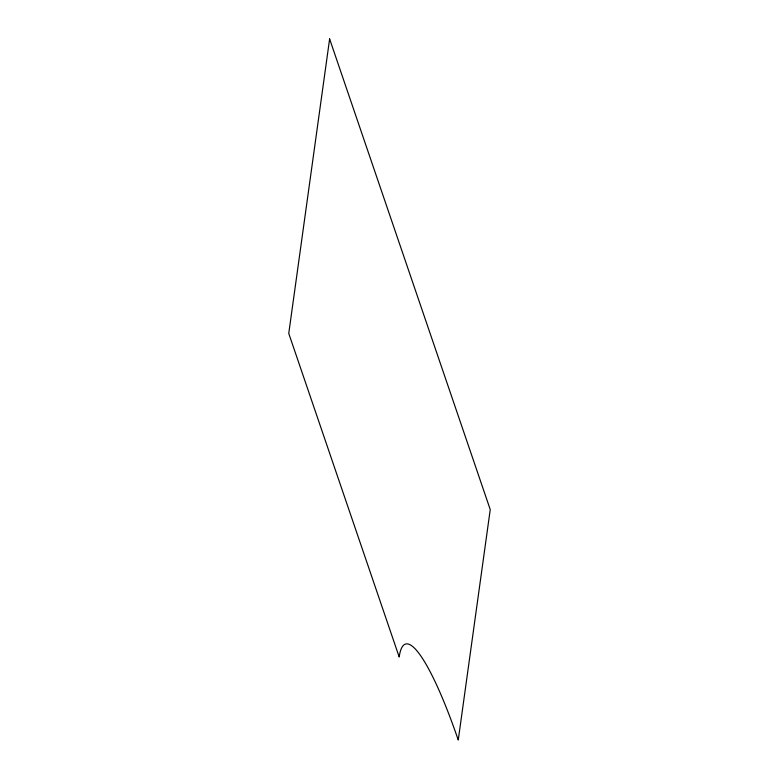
<?xml version="1.0" encoding="UTF-8"?>
<svg xmlns="http://www.w3.org/2000/svg" width="779" height="779" viewBox="0 0 779 779"><rect width="100%" height="100%" fill="white"/><g stroke="black" fill="none" stroke-linecap="round" stroke-linejoin="round"><path stroke-width="1.17" d="M329.624 38.95L288.756 333.431L399.189 656.989A166.093 27.216 74.7 0 1 458.256 740.05L490.244 509.593L329.624 38.95"/></g></svg>
